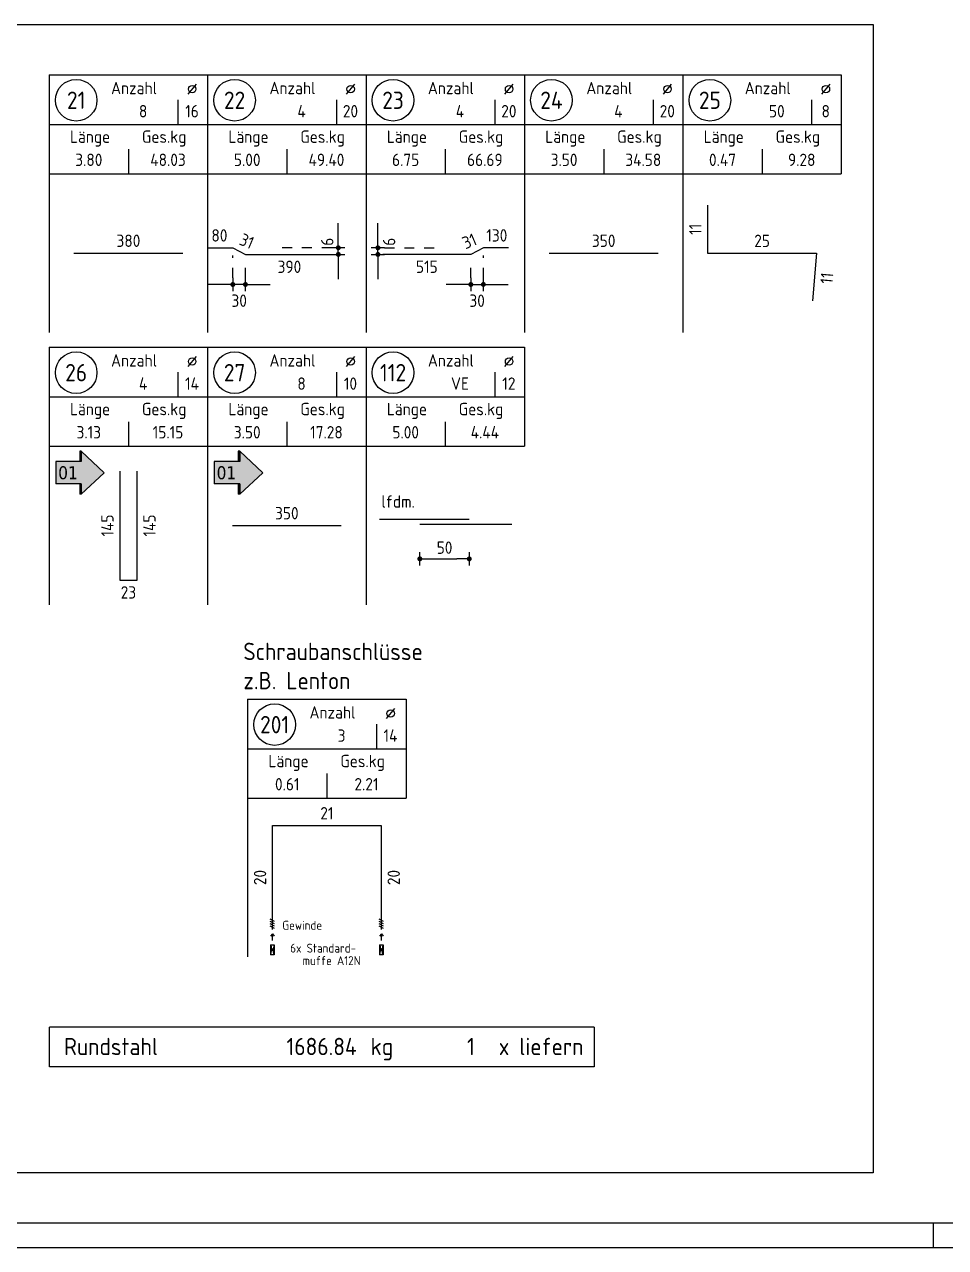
# Model space of a CAD drawing. Extents: x 44 to 147, y 26 to 70.
# Drawn here: x 94.16 to 103.46, y 36.03 to 48.38 of the extents above; entities that cross this region are included whole.
import ezdxf
from ezdxf.enums import TextEntityAlignment as Align

# ---------------------------------------------------------------- set-up
doc = ezdxf.new("R2010")
doc.units = 0
doc.header["$LTSCALE"] = 0.5
doc.linetypes.add('AUSGEZOGEN', pattern=[1000.01, 1000, 0.01])
doc.linetypes.add('HIDDEN4', pattern=[0.12, 0.02, -0.1])
for name, color, linetype in [('grau_hell', 7, 'Continuous'), ('index', 7, 'Continuous'), ('MASSE', 7, 'Continuous'), ('OBJEKT', 7, 'Continuous'), ('RAHMEN', 7, 'Continuous'), ('RND', 7, 'Continuous'), ('RND_BILD', 7, 'Continuous'), ('STAHL', 7, 'Continuous'), ('TEXT', 7, 'Continuous')]:
    doc.layers.add(name, color=color, linetype=linetype)
doc.styles.add('helv', font='tahoma.ttf')
doc.styles.add('txt', font='isocp.shx')
doc.dimstyles.new('DOT_I', dxfattribs={"dimscale": 0.5, "dimtxt": 0.25, "dimasz": 0.25, "dimexe": 0.1, "dimexo": 0.3, "dimgap": 0.1, "dimtad": 1, "dimdec": 3, "dimzin": 3, "dimtxsty": 'txt', "dimblk": 'DOT', "dimblk1": 'DOT', "dimblk2": 'DOT', "dimsah": 1, "dimcen": 0.1, "dimse1": 1, "dimse2": 1, "dimazin": 0, "dimtfac": 1, "dimtdec": 4, "dimtix": 1, "dimtmove": 2, "dimatfit": 3, "dimfxl": 0, "dimtvp": 1, "dimtolj": 1, "dimtzin": 0, "dimarcsym": 0})

# ---------------------------------------------------------------- blocks, each defined once
blk = doc.blocks.new('A1-57-0')
at = {"layer": 'RAHMEN', "color": 5}
blk.add_line((2, 0.5), (137.4, 0.5), dxfattribs=at)
at = {"layer": 'RAHMEN', "color": 7}
blk.add_line((118.9, 0.5), (118.9, 0), dxfattribs=at)
at = {"layer": 'RAHMEN'}
blk.add_line((0, 0), (137.9, 0), dxfattribs=at)
blk = doc.blocks.new('DOT')
at = {"layer": 'MASSE', "color": 7, "linetype": 'Continuous'}
for p, q in [((0, 0), (-1, 0)), ((0, 0.54), (0, -0.54))]:
    blk.add_line(p, q, dxfattribs=at)
at = {"layer": 'MASSE', "color": 7, "linetype": 'Continuous', "const_width": 0.2}
blk.add_lwpolyline([(-0.1, 0, 1), (0.1, 0, 1)], format="xyb", close=True, dxfattribs=at)
blk = doc.blocks.new('*D49')
at = {"layer": 'DEFPOINTS', "color": 0, "linetype": 'AUSGEZOGEN', "transparency": 16777216}
for p in [(97.33, 46.121), (97.33, 46.121), (97.33, 46.054)]:
    blk.add_point(p, dxfattribs=at)
at = {"layer": 'RND_BILD', "color": 0, "linetype": 'AUSGEZOGEN', "lineweight": -2, "transparency": 16777216}
for p, q in [((97.33, 46.246), (97.33, 46.371)), ((97.33, 46.054), (97.33, 46.121)), ((97.33, 45.929), (97.33, 45.804))]:
    blk.add_line(p, q, dxfattribs=at)
at = {"layer": 'RND_BILD', "color": 0, "linetype": 'AUSGEZOGEN', "lineweight": -2, "transparency": 16777216, "xscale": 0.125, "yscale": 0.125, "zscale": 0.125}
for p, rotation in [((97.33, 46.121), 270), ((97.33, 46.054), 90)]:
    blk.add_blockref('DOT', p, dxfattribs=dict(at, rotation=rotation))
at = {"layer": 'RND_BILD', "color": 0, "linetype": 'AUSGEZOGEN', "transparency": 16777216, "insert": (97.218, 46.182), "char_height": 0.125, "attachment_point": 5, "rotation": 90, "style": 'txt'}
blk.add_mtext('\\A1;6', dxfattribs=at)
blk = doc.blocks.new('*D50')
at = {"layer": 'DEFPOINTS', "color": 0, "linetype": 'AUSGEZOGEN', "transparency": 16777216}
for p in [(96.265, 45.751), (96.265, 45.751), (96.392, 45.751)]:
    blk.add_point(p, dxfattribs=at)
at = {"layer": 'MASSE', "color": 0, "linetype": 'AUSGEZOGEN', "lineweight": -2, "transparency": 16777216}
for p, q in [((96.14, 45.751), (96.015, 45.751)), ((96.392, 45.751), (96.265, 45.751)), ((96.517, 45.751), (96.642, 45.751))]:
    blk.add_line(p, q, dxfattribs=at)
at = {"layer": 'MASSE', "color": 0, "linetype": 'AUSGEZOGEN', "lineweight": -2, "transparency": 16777216, "xscale": 0.125, "yscale": 0.125, "zscale": 0.125}
blk.add_blockref('DOT', (96.265, 45.751), dxfattribs=at)
at = {"layer": 'MASSE', "color": 0, "linetype": 'AUSGEZOGEN', "lineweight": -2, "transparency": 16777216, "xscale": 0.125, "yscale": 0.125, "zscale": 0.125, "rotation": 180}
blk.add_blockref('DOT', (96.392, 45.751), dxfattribs=at)
at = {"layer": 'MASSE', "color": 0, "linetype": 'AUSGEZOGEN', "transparency": 16777216, "insert": (96.329, 45.587), "char_height": 0.125, "attachment_point": 5, "style": 'txt'}
blk.add_mtext('\\A1;30', dxfattribs=at)
blk = doc.blocks.new('*D51')
at = {"layer": 'DEFPOINTS', "color": 0, "linetype": 'AUSGEZOGEN', "transparency": 16777216}
for p in [(97.73, 46.121), (97.73, 46.121), (97.73, 46.054)]:
    blk.add_point(p, dxfattribs=at)
at = {"layer": 'RND_BILD', "color": 0, "linetype": 'AUSGEZOGEN', "lineweight": -2, "transparency": 16777216}
for p, q in [((97.73, 46.246), (97.73, 46.371)), ((97.73, 46.054), (97.73, 46.121)), ((97.73, 45.929), (97.73, 45.804))]:
    blk.add_line(p, q, dxfattribs=at)
at = {"layer": 'RND_BILD', "color": 0, "linetype": 'AUSGEZOGEN', "lineweight": -2, "transparency": 16777216, "xscale": 0.125, "yscale": 0.125, "zscale": 0.125}
for p, rotation in [((97.73, 46.121), 270), ((97.73, 46.054), 90)]:
    blk.add_blockref('DOT', p, dxfattribs=dict(at, rotation=rotation))
at = {"layer": 'RND_BILD', "color": 0, "linetype": 'AUSGEZOGEN', "transparency": 16777216, "insert": (97.843, 46.182), "char_height": 0.125, "attachment_point": 5, "rotation": 90, "style": 'txt'}
blk.add_mtext('\\A1;6', dxfattribs=at)
blk = doc.blocks.new('*D52')
at = {"layer": 'DEFPOINTS', "color": 0, "linetype": 'AUSGEZOGEN', "transparency": 16777216}
for p in [(98.668, 45.751), (98.795, 45.751), (98.795, 45.751)]:
    blk.add_point(p, dxfattribs=at)
at = {"layer": 'MASSE', "color": 0, "linetype": 'AUSGEZOGEN', "lineweight": -2, "transparency": 16777216}
for p, q in [((98.543, 45.751), (98.418, 45.751)), ((98.668, 45.751), (98.795, 45.751)), ((98.92, 45.751), (99.045, 45.751))]:
    blk.add_line(p, q, dxfattribs=at)
at = {"layer": 'MASSE', "color": 0, "linetype": 'AUSGEZOGEN', "lineweight": -2, "transparency": 16777216, "xscale": 0.125, "yscale": 0.125, "zscale": 0.125}
blk.add_blockref('DOT', (98.668, 45.751), dxfattribs=at)
at = {"layer": 'MASSE', "color": 0, "linetype": 'AUSGEZOGEN', "lineweight": -2, "transparency": 16777216, "xscale": 0.125, "yscale": 0.125, "zscale": 0.125, "rotation": 180}
blk.add_blockref('DOT', (98.795, 45.751), dxfattribs=at)
at = {"layer": 'MASSE', "color": 0, "linetype": 'AUSGEZOGEN', "transparency": 16777216, "insert": (98.732, 45.587), "char_height": 0.125, "attachment_point": 5, "style": 'txt'}
blk.add_mtext('\\A1;30', dxfattribs=at)
blk = doc.blocks.new('RND_LIS2')
at = {"layer": 'RND', "color": 3, "linetype": 'Continuous'}
for p, q in [((0, 0), (0, -5.2)), ((0, 0), (3.2, 0)), ((3.2, 0), (3.2, -2)), ((2.6, -0.503), (2.6, -1)), ((0, -1), (3.2, -1)), ((1.6, -1.503), (1.6, -2)), ((0, -2), (3.2, -2))]:
    blk.add_line(p, q, dxfattribs=at)
at = {"layer": 'RND', "color": 7, "linetype": 'Continuous'}
blk.add_line((2.805, -0.39), (2.973, -0.186), dxfattribs=at)
at = {"layer": 'RND', "color": 1, "linetype": 'Continuous'}
blk.add_circle((0.545, -0.513), 0.42, dxfattribs=at)
at = {"layer": 'RND', "color": 7, "linetype": 'Continuous'}
blk.add_circle((2.889, -0.288), 0.075, dxfattribs=at)
at = {"layer": 'RND', "color": 7, "linetype": 'Continuous', "style": 'txt'}
for s, p in [('Anzahl', (1.249, -0.391)), ('Länge', (0.42, -1.373)), ('Ges.kg', (1.872, -1.373))]:
    blk.add_text(s, height=0.25, dxfattribs=at).set_placement(p)
at = {"layer": 'RND', "color": 1, "linetype": 'Continuous', "style": 'txt'}
blk.add_attdef('POS1', text='', height=0.35, dxfattribs=at).set_placement((0.545, -0.513), align=Align.MIDDLE)
at = {"layer": 'RND', "color": 7, "linetype": 'Continuous', "style": 'txt'}
for tag, p in [('STK1', (1.897, -0.859)), ('DS1', (2.885, -0.859)), ('LANG1', (0.8, -1.841)), ('GEW', (2.4, -1.841))]:
    blk.add_attdef(tag, text='', height=0.25, dxfattribs=at).set_placement(p, align=Align.CENTER)
blk = doc.blocks.new('Muffe%%C28')
at = {"layer": 'STAHL', "color": 102, "linetype": 'AUSGEZOGEN'}
for p, q in [((-0.01, 0.117), (-0.011, 0.116)), ((-0.011, 0.116), (-0.011, 0.017)), ((-0.011, 0.017), (-0.01, 0.016)), ((0.025, 0.117), (-0.01, 0.117)), ((-0.01, 0.016), (0.025, 0.016)), ((-0.007, 0.116), (-0.008, 0.117)), ((-0.007, 0.017), (-0.008, 0.016)), ((-0.007, 0.116), (-0.002, 0.072)), ((-0.007, 0.017), (-0.002, 0.061)), ((0.018, 0.07), (-0.003, 0.07)), ((-0.003, 0.063), (0.018, 0.063)), ((-0.002, 0.072), (-0.002, 0.066)), ((-0.002, 0.061), (-0.002, 0.066)), ((0.022, 0.116), (0.017, 0.072)), ((0.017, 0.072), (0.017, 0.066)), ((0.017, 0.061), (0.017, 0.066)), ((0.022, 0.017), (0.017, 0.061)), ((0.022, 0.116), (0.023, 0.117)), ((0.022, 0.017), (0.023, 0.016)), ((0.026, 0.116), (0.025, 0.117)), ((0.025, 0.016), (0.026, 0.017)), ((0.026, 0.116), (0.026, 0.017))]:
    blk.add_line(p, q, dxfattribs=at)
at = {"layer": 'TEXT', "color": 102, "linetype": 'AUSGEZOGEN'}
for p, q in [((-0.002, 0.074), (0.017, 0.074)), ((-0.002, 0.059), (0.017, 0.059))]:
    blk.add_line(p, q, dxfattribs=at)
blk = doc.blocks.new('*D61')
at = {"layer": 'DEFPOINTS', "color": 0, "linetype": 'AUSGEZOGEN', "transparency": 16777216}
for p in [(98.153, 43.331), (98.653, 43.331), (98.653, 42.981)]:
    blk.add_point(p, dxfattribs=at)
at = {"layer": 'RND', "color": 0, "linetype": 'AUSGEZOGEN', "lineweight": -2, "transparency": 16777216}
blk.add_line((98.278, 42.981), (98.528, 42.981), dxfattribs=at)
at = {"layer": 'RND', "color": 0, "linetype": 'AUSGEZOGEN', "lineweight": -2, "transparency": 16777216, "xscale": 0.125, "yscale": 0.125, "zscale": 0.125, "rotation": 180}
blk.add_blockref('DOT', (98.153, 42.981), dxfattribs=at)
at = {"layer": 'RND', "color": 0, "linetype": 'AUSGEZOGEN', "lineweight": -2, "transparency": 16777216, "xscale": 0.125, "yscale": 0.125, "zscale": 0.125}
blk.add_blockref('DOT', (98.653, 42.981), dxfattribs=at)
at = {"layer": 'RND', "color": 0, "linetype": 'AUSGEZOGEN', "transparency": 16777216, "insert": (98.403, 43.094), "char_height": 0.125, "attachment_point": 5, "style": 'txt'}
blk.add_mtext('\\A1;50', dxfattribs=at)
blk = doc.blocks.new('RND_SUM')
at = {"layer": 'RND', "color": 5, "linetype": 'Continuous'}
for p, q in [((0, 0), (0, 0.8)), ((11, 0.8), (0, 0.8)), ((11, 0.8), (11, 0)), ((11, 0), (0, 0))]:
    blk.add_line(p, q, dxfattribs=at)
at = {"layer": 'RND', "color": 1, "linetype": 'Continuous', "style": 'txt'}
for s, p in [('Rundstahl', (0.292, 0.235)), ('kg', (6.483, 0.235))]:
    blk.add_text(s, height=0.35, dxfattribs=at).set_placement(p)
blk.add_text('x liefern', height=0.35, dxfattribs=at).set_placement((10.784, 0.235), align=Align.RIGHT)
for tag, p in [('RND-S', (6.203, 0.235)), ('RND-Z', (8.59, 0.235))]:
    blk.add_attdef(tag, text='', height=0.35, dxfattribs=at).set_placement(p, align=Align.RIGHT)
blk = doc.blocks.new('hin_ind5')
at = {"layer": 'grau_hell', "linetype": 'AUSGEZOGEN'}
h = blk.add_hatch(color=9, dxfattribs=at)
h.dxf.hatch_style = 2
h.paths.add_polyline_path([(0, 0), (0.619, -0.577), (0.619, -0.3), (1.306, -0.3), (1.306, 0.3), (0.619, 0.3), (0.619, 0.577)])
h.paths.add_polyline_path([(0.34, -0.274), (1.311, -0.274), (1.311, 0.274), (0.34, 0.274)], flags=9)
at = {"layer": 'OBJEKT', "linetype": 'AUSGEZOGEN'}
for points in [[(0.619, 0.3), (0.66, 0.3), (0.66, 0.577), (0.619, 0.577)], [(0.619, -0.577), (0.66, -0.577), (0.66, -0.3), (0.619, -0.3)]]:
    blk.add_hatch(color=1, dxfattribs=at).paths.add_polyline_path(points)
at = {"layer": 'OBJEKT', "color": 1, "linetype": 'AUSGEZOGEN'}
for p, q in [((0, 0), (0.619, 0.577)), ((0.619, 0.577), (0.619, 0.3)), ((0.619, 0.577), (0.66, 0.577)), ((0.66, 0.577), (0.66, 0.3)), ((0, 0), (0.619, -0.577)), ((0.619, 0.3), (1.306, 0.3)), ((1.306, 0.3), (1.306, -0.3)), ((0.619, -0.3), (0.619, -0.577)), ((0.619, -0.3), (1.306, -0.3)), ((0.66, -0.3), (0.66, -0.577))]:
    blk.add_line(p, q, dxfattribs=at)
at = {"layer": 'OBJEKT', "color": 7, "linetype": 'AUSGEZOGEN'}
blk.add_line((0.619, -0.577), (0.66, -0.577), dxfattribs=at)
at = {"layer": 'index', "color": 1, "linetype": 'Continuous', "style": 'helv'}
blk.add_attdef('INDEX', text='', height=0.35, rotation=360, dxfattribs=at).set_placement((1.259, 0), align=Align.MIDDLE_RIGHT)

msp = doc.modelspace()

# ---------------------------------------------------------------- linework, layer by layer
at = {"layer": 'RND', "color": 1, "linetype": 'AUSGEZOGEN'}
for points in [[(97.7471, 43.3812), (98.6531, 43.3812)], [(98.1531, 43.3312), (99.0841, 43.3312)]]:
    msp.add_lwpolyline(points, dxfattribs=at)
at = {"layer": 'RND_BILD', "color": 7, "linetype": 'HIDDEN4'}
for p, q in [((97.2626, 46.1213), (96.6694, 46.1213)), ((97.7976, 46.1213), (98.3909, 46.1213)), ((96.2651, 45.8189), (96.2651, 46.0445)), ((96.3923, 45.8189), (96.3923, 45.9936)), ((98.668, 45.8189), (98.668, 45.9936)), ((98.7951, 45.8189), (98.7951, 46.0445))]:
    msp.add_line(p, q, dxfattribs=at)
at = {"layer": 'RND_BILD', "color": 1, "linetype": 'AUSGEZOGEN'}
for points in [[(101.0602, 46.5502), (101.0602, 46.0662), (102.1602, 46.0662), (102.118, 45.5841)], [(94.6602, 46.0672), (95.7602, 46.0672)], [(96.0104, 46.1213), (96.2651, 46.1213), (96.3923, 46.0544), (97.2801, 46.0544)], [(99.0498, 46.1213), (98.7951, 46.1213), (98.668, 46.0544), (97.7801, 46.0544)], [(99.4602, 46.0672), (100.5602, 46.0672)], [(95.1229, 43.8672), (95.1229, 42.7672), (95.2974, 42.7672), (95.2974, 43.8672)], [(96.2602, 43.3172), (97.3602, 43.3172)], [(96.6644, 39.2403), (96.6644, 40.2879), (97.7644, 40.2879), (97.7644, 39.2403)]]:
    msp.add_lwpolyline(points, dxfattribs=at)
at = {"layer": 'TEXT', "color": 102, "linetype": 'AUSGEZOGEN'}
for p, q in [((96.6865, 39.3217), (96.6424, 39.3444)), ((96.6865, 39.2977), (96.6424, 39.3204)), ((96.6865, 39.2737), (96.6424, 39.2964)), ((96.6865, 39.2497), (96.6424, 39.2724)), ((97.7865, 39.3217), (97.7424, 39.3444)), ((97.7865, 39.2977), (97.7424, 39.3204)), ((97.7865, 39.2737), (97.7424, 39.2964)), ((97.7865, 39.2497), (97.7424, 39.2724)), ((96.6646, 39.1969), (96.6466, 39.1717)), ((96.6646, 39.1969), (96.6826, 39.1717)), ((96.6646, 39.1297), (96.6646, 39.1969)), ((97.7646, 39.1969), (97.7466, 39.1717)), ((97.7646, 39.1969), (97.7826, 39.1717)), ((97.7646, 39.1297), (97.7646, 39.1969))]:
    msp.add_line(p, q, dxfattribs=at)
at = {"layer": 'TEXT', "color": 1, "linetype": 'AUSGEZOGEN'}
msp.add_lwpolyline([(85.59, 48.3757), (102.7302, 48.3757), (102.7302, 36.7832), (85.59, 36.7832)], close=True, dxfattribs=at)

# ---------------------------------------------------------------- block references
at = {"layer": 'OBJEKT', "color": 7, "linetype": 'AUSGEZOGEN', "xscale": -1}
for p in [(96.6721, 38.9676), (97.7721, 38.9676)]:
    msp.add_blockref('Muffe%%C28', p, dxfattribs=at)
at = {"layer": 'RAHMEN', "color": 7, "linetype": 'AUSGEZOGEN', "xscale": 0.5, "yscale": 0.5, "zscale": 0.5}
msp.add_blockref('A1-57-0', (43.8878, 36.0287), dxfattribs=at)
at = {"layer": 'RND', "color": 7, "linetype": 'AUSGEZOGEN'}
ref = msp.add_blockref('hin_ind5', (94.9661, 43.8504), dxfattribs=dict(at, xscale=-0.375, yscale=0.375, zscale=0.375))
ref.add_attrib('INDEX', '01', dxfattribs={"layer": 'index', "color": 1, "linetype": 'Continuous', "height": 0.13125, "style": 'helv'}).set_placement((94.6982, 43.8504), align=Align.MIDDLE_RIGHT)
ref = msp.add_blockref('hin_ind5', (96.5661, 43.8504), dxfattribs=dict(at, xscale=-0.375, yscale=0.375, zscale=0.375))
ref.add_attrib('INDEX', '01', dxfattribs={"layer": 'index', "color": 1, "linetype": 'Continuous', "height": 0.13125, "style": 'helv'}).set_placement((96.2982, 43.8504), align=Align.MIDDLE_RIGHT)
at = {"layer": 'RND_BILD', "color": 6, "linetype": 'AUSGEZOGEN', "xscale": 0.5, "yscale": 0.5, "zscale": 0.5}
msp.add_blockref('RND_LIS2', (94.4102, 47.8672), dxfattribs=at).add_auto_attribs({'POS1': '21', 'STK1': '8', 'DS1': '16', 'LANG1': '3.80', 'GEW': '48.03'})
at = {"layer": 'RND_BILD', "color": 7, "linetype": 'AUSGEZOGEN', "xscale": 0.5, "yscale": 0.5, "zscale": 0.5}
for name, p, values in [('RND_LIS2', (96.0102, 47.8672), {'POS1': '22', 'STK1': '4', 'DS1': '20', 'LANG1': '5.00', 'GEW': '49.40'}), ('RND_LIS2', (97.6102, 47.8672), {'POS1': '23', 'STK1': '4', 'DS1': '20', 'LANG1': '6.75', 'GEW': '66.69'}), ('RND_LIS2', (99.2102, 47.8672), {'POS1': '24', 'STK1': '4', 'DS1': '20', 'LANG1': '3.50', 'GEW': '34.58'}), ('RND_LIS2', (100.8102, 47.8672), {'POS1': '25', 'STK1': '50', 'DS1': '8', 'LANG1': '0.47', 'GEW': '9.28'}), ('RND_LIS2', (94.4102, 45.1172), {'POS1': '26', 'STK1': '4', 'DS1': '14', 'LANG1': '3.13', 'GEW': '15.15'}), ('RND_LIS2', (96.0102, 45.1172), {'POS1': '27', 'STK1': '8', 'DS1': '10', 'LANG1': '3.50', 'GEW': '17.28'}), ('RND_LIS2', (97.6102, 45.1172), {'POS1': '112', 'STK1': 'VE', 'DS1': '12', 'LANG1': '5.00', 'GEW': '4.44'}), ('RND_LIS2', (96.4144, 41.5641), {'POS1': '201', 'STK1': '3', 'DS1': '14', 'LANG1': '0.61', 'GEW': '2.21'}), ('RND_SUM', (94.414, 37.8533), {'RND-S': '1686.84', 'RND-Z': '1'})]:
    msp.add_blockref(name, p, dxfattribs=at).add_auto_attribs(values)

# ---------------------------------------------------------------- texts
at = {"layer": 'RND_BILD', "color": 7, "linetype": 'AUSGEZOGEN', "style": 'txt'}
for s, p in [('80', (96.1293, 46.2463)), ('130', (98.9309, 46.2463)), ('380', (95.2102, 46.1922)), ('350', (100.0102, 46.1922)), ('25', (101.6102, 46.1912)), ('390', (96.8362, 45.9294)), ('515', (98.224, 45.9294)), ('350', (96.8102, 43.4422)), ('23', (95.2102, 42.6422)), ('21', (97.2144, 40.4129))]:
    msp.add_text(s, height=0.125, dxfattribs=at).set_placement(p, align=Align.MIDDLE)
for s, rotation, p in [('11', 90, (100.9352, 46.3082)), ('31', 337.16062, (96.4062, 46.1886)), ('31', 22.83938, (98.654, 46.1886)), ('11', 85, (102.2636, 45.8143)), ('145', 90, (94.9979, 43.3172)), ('145', 90, (95.4224, 43.3172)), ('20', 90, (96.5394, 39.7641)), ('20', 90, (97.8894, 39.7641))]:
    msp.add_text(s, height=0.125, rotation=rotation, dxfattribs=at).set_placement(p, align=Align.MIDDLE)
at = {"layer": 'TEXT', "color": 7, "linetype": 'AUSGEZOGEN', "style": 'txt'}
msp.add_text('lfdm.', height=0.125, dxfattribs=at).set_placement((97.7654, 43.4972))
at = {"layer": 'TEXT', "color": 1, "linetype": 'AUSGEZOGEN', "style": 'txt'}
for s, p in [('Schraubanschlüsse', (96.371, 41.959)), ('z.B. Lenton', (96.371, 41.6645))]:
    msp.add_text(s, height=0.175, dxfattribs=at).set_placement(p)
at = {"layer": 'TEXT', "color": 102, "linetype": 'Continuous', "style": 'txt'}
for s, p in [('Gewinde', (96.7643, 39.2368)), ('6x Standard-', (96.8444, 39.0061)), ('muffe A12N', (96.9683, 38.8804))]:
    msp.add_text(s, height=0.09, dxfattribs=at).set_placement(p)

# ---------------------------------------------------------------- dimensions: what is measured, and where the dimension line sits
at = {"layer": 'MASSE', "color": 7, "linetype": 'AUSGEZOGEN'}
dim = msp.add_linear_dim(base=(96.2651, 45.7514), p1=(96.3923, 45.7514), p2=(96.2651, 45.7514), text='30', dimstyle='DOT_I', override={"dimdec": 1, "dimlfac": 100}, dxfattribs=at)
dim.commit()
dim.dimension.update_dxf_attribs({"geometry": '*D50', "text_midpoint": (96.3287, 45.5867), "dimtype": 160})
dim = msp.add_linear_dim(base=(98.7951, 45.7514), p1=(98.668, 45.7514), p2=(98.7951, 45.7514), angle=180, text='30', dimstyle='DOT_I', override={"dimdec": 1, "dimlfac": 100}, dxfattribs=at)
dim.commit()
dim.dimension.update_dxf_attribs({"geometry": '*D52', "text_midpoint": (98.7315, 45.5867), "dimtype": 160})
at = {"layer": 'RND', "color": 7, "linetype": 'AUSGEZOGEN'}
dim = msp.add_linear_dim(base=(98.6531, 42.9812), p1=(98.1531, 43.3312), p2=(98.6531, 43.3312), dimstyle='DOT_I', override={"dimdec": 0, "dimlfac": 100}, dxfattribs=at)
dim.commit()
dim.dimension.update_dxf_attribs({"geometry": '*D61', "text_midpoint": (98.4031, 43.0937)})
at = {"layer": 'RND_BILD', "color": 7, "linetype": 'AUSGEZOGEN'}
for base, p1, p2, picture, middle in [((97.3301, 46.1213), (97.3301, 46.0544), (97.3301, 46.1213), '*D49', (97.2176, 46.1821)), ((97.7301, 46.1213), (97.7301, 46.0544), (97.7301, 46.1213), '*D51', (97.8426, 46.1821))]:
    dim = msp.add_linear_dim(base=base, p1=p1, p2=p2, angle=90, text='6', dimstyle='DOT_I', override={"dimdec": 0, "dimlfac": 100}, dxfattribs=at)
    dim.commit()
    dim.dimension.update_dxf_attribs({"geometry": picture, "text_midpoint": middle, "dimtype": 160})

doc.saveas('drawing.dxf')
